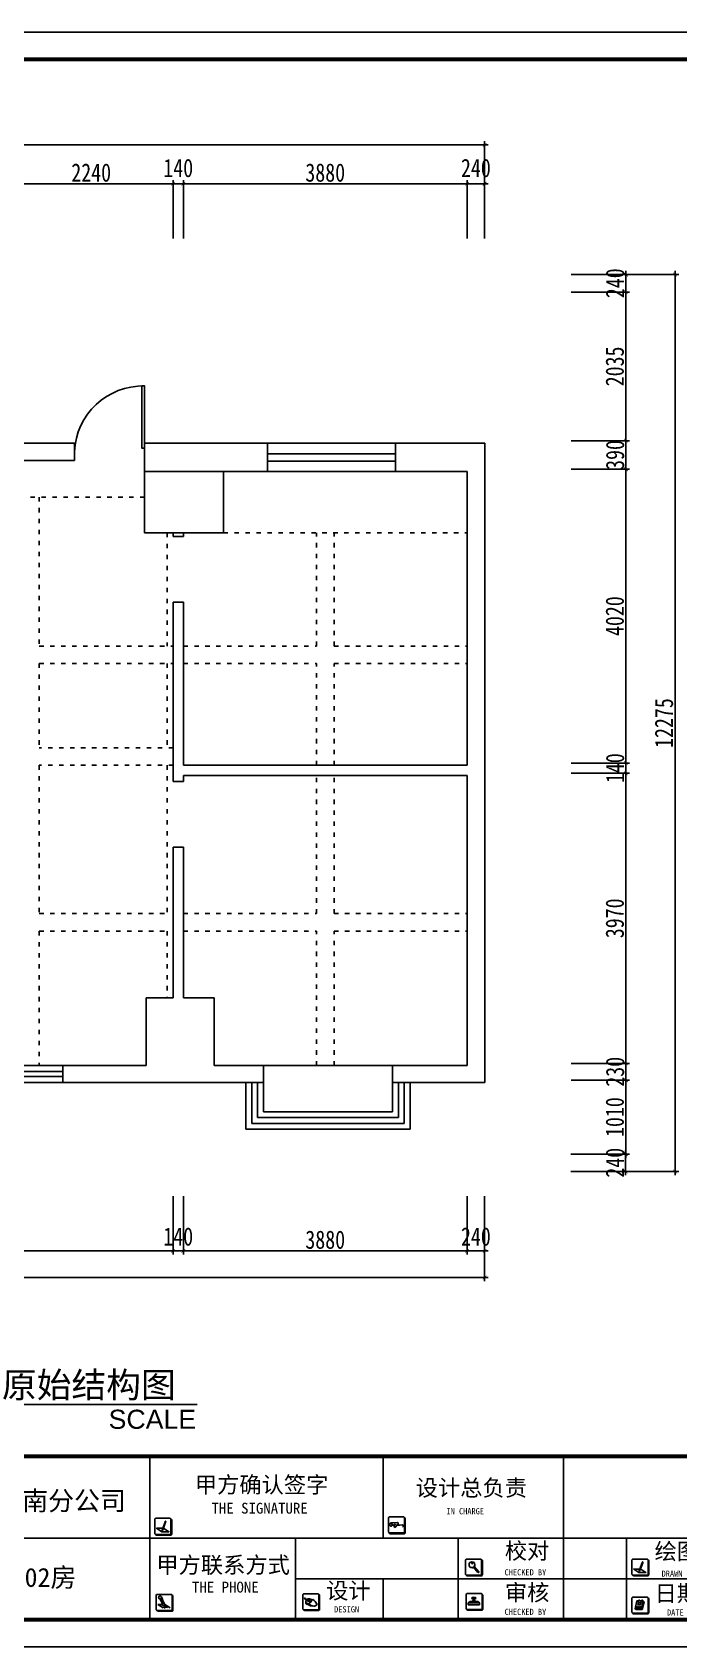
# Model space of a CAD drawing. Header units: millimetres. Extents: x 195858 to 476087, y -765534 to -702383.
# Drawn here: x 230993 to 239831, y -724474 to -702383 of the extents above; entities that cross this region are included whole.
import ezdxf
from ezdxf.enums import TextEntityAlignment as Align

# ---------------------------------------------------------------- set-up
doc = ezdxf.new("R2010")
doc.units = ezdxf.units.MM
doc.header["$PDMODE"] = 3
doc.linetypes.add('ACAD_ISO03W100', pattern=[30, 12, -18])
for name, color, linetype in [('0-01图框模板说明', 2, 'Continuous'), ('0-02图框细线', 136, 'Continuous'), ('250', 250, 'Continuous')]:
    doc.layers.add(name, color=color, linetype=linetype)
doc.styles.add('ar', font='arial.ttf')
doc.styles.add('DIM', font='simhei.ttf', dxfattribs={"width": 0.8})
doc.styles.get("Standard").update_dxf_attribs({"font": 'simhei.ttf'})
doc.styles.add('黑体', font='simhei.ttf')
doc.dimstyles.new('1-50', dxfattribs={"dimscale": 50, "dimtxt": 5, "dimasz": 1, "dimexe": 1, "dimexo": 0.1, "dimgap": 0.5, "dimtad": 1, "dimdec": 0, "dimdsep": 46, "dimtxsty": 'DIM', "dimblk": 'ARCHTICK', "dimcen": 4, "dimdle": 1, "dimclrd": 3, "dimclre": 3, "dimclrt": 7, "dimadec": 0, "dimazin": 0, "dimtfac": 1, "dimtdec": 0, "dimtmove": 2, "dimatfit": 3, "dimldrblk": 'DOT', "dimfxl": 15, "dimfxlon": 1, "dimarcsym": 0})

# ---------------------------------------------------------------- blocks, each defined once
blk = doc.blocks.new('_ArchTick')
at = {"color": 0, "linetype": 'ByBlock', "const_width": 0.15}
blk.add_lwpolyline([(-0.5, -0.5), (0.5, 0.5)], dxfattribs=at)
blk = doc.blocks.new('*D56')
at = {"layer": '250', "color": 3, "lineweight": -2}
for p, q in [((230628, -704455), (232968, -704455)), ((230678, -705205), (230678, -704405)), ((232918, -705205), (232918, -704405))]:
    blk.add_line(p, q, dxfattribs=at)
at = {"layer": 'Defpoints', "color": 0}
for p in [(232918, -704455), (230678, -707278), (232918, -710580)]:
    blk.add_point(p, dxfattribs=at)
at = {"layer": '250', "color": 3, "lineweight": -2, "xscale": 50, "yscale": 50, "zscale": 50, "rotation": 180}
blk.add_blockref('_ArchTick', (230678, -704455), dxfattribs=at)
at = {"layer": '250', "color": 3, "lineweight": -2, "xscale": 50, "yscale": 50, "zscale": 50}
blk.add_blockref('_ArchTick', (232918, -704455), dxfattribs=at)
at = {"layer": '250', "color": 7, "insert": (231798, -704304), "char_height": 250, "attachment_point": 5, "style": 'DIM'}
blk.add_mtext('2240', dxfattribs=at)
blk = doc.blocks.new('_Dot')
at = {"color": 0, "linetype": 'ByBlock', "lineweight": -2}
blk.add_line((-0.5, 0), (-1, 0), dxfattribs=at)
at = {"color": 0, "linetype": 'ByBlock', "const_width": 0.5}
blk.add_lwpolyline([(-0.25, 0, 1), (0.25, 0, 1)], format="xyb", close=True, dxfattribs=at)
blk = doc.blocks.new('*D57')
at = {"layer": '250', "color": 3, "lineweight": -2}
for p, q in [((232868, -704455), (233108, -704455)), ((232918, -705205), (232918, -704405)), ((233058, -705205), (233058, -704405))]:
    blk.add_line(p, q, dxfattribs=at)
at = {"layer": 'Defpoints', "color": 0}
for p in [(233058, -704455), (232918, -710580), (233058, -710580)]:
    blk.add_point(p, dxfattribs=at)
at = {"layer": '250', "color": 3, "lineweight": -2, "xscale": 50, "yscale": 50, "zscale": 50, "rotation": 180}
blk.add_blockref('_ArchTick', (232918, -704455), dxfattribs=at)
at = {"layer": '250', "color": 3, "lineweight": -2, "xscale": 50, "yscale": 50, "zscale": 50}
blk.add_blockref('_ArchTick', (233058, -704455), dxfattribs=at)
at = {"layer": '250', "color": 7, "insert": (232988, -704241), "char_height": 250, "attachment_point": 5, "style": 'DIM'}
blk.add_mtext('140', dxfattribs=at)
blk = doc.blocks.new('*D58')
at = {"layer": '250', "color": 3, "lineweight": -2}
for p, q in [((233008, -704455), (236988, -704455)), ((233058, -705205), (233058, -704405)), ((236938, -705205), (236938, -704405))]:
    blk.add_line(p, q, dxfattribs=at)
at = {"layer": 'Defpoints', "color": 0}
for p in [(236938, -704455), (236938, -708790), (233058, -710580)]:
    blk.add_point(p, dxfattribs=at)
at = {"layer": '250', "color": 3, "lineweight": -2, "xscale": 50, "yscale": 50, "zscale": 50, "rotation": 180}
blk.add_blockref('_ArchTick', (233058, -704455), dxfattribs=at)
at = {"layer": '250', "color": 3, "lineweight": -2, "xscale": 50, "yscale": 50, "zscale": 50}
blk.add_blockref('_ArchTick', (236938, -704455), dxfattribs=at)
at = {"layer": '250', "color": 7, "insert": (234998, -704304), "char_height": 250, "attachment_point": 5, "style": 'DIM'}
blk.add_mtext('3880', dxfattribs=at)
blk = doc.blocks.new('*D59')
at = {"layer": '250', "color": 3, "lineweight": -2}
for p, q in [((236888, -704455), (237228, -704455)), ((236938, -705205), (236938, -704405)), ((237178, -705205), (237178, -704405))]:
    blk.add_line(p, q, dxfattribs=at)
at = {"layer": 'Defpoints', "color": 0}
for p in [(237178, -704455), (237178, -708400), (236938, -708790)]:
    blk.add_point(p, dxfattribs=at)
at = {"layer": '250', "color": 3, "lineweight": -2, "xscale": 50, "yscale": 50, "zscale": 50, "rotation": 180}
blk.add_blockref('_ArchTick', (236938, -704455), dxfattribs=at)
at = {"layer": '250', "color": 3, "lineweight": -2, "xscale": 50, "yscale": 50, "zscale": 50}
blk.add_blockref('_ArchTick', (237178, -704455), dxfattribs=at)
at = {"layer": '250', "color": 7, "insert": (237058, -704241), "char_height": 250, "attachment_point": 5, "style": 'DIM'}
blk.add_mtext('240', dxfattribs=at)
blk = doc.blocks.new('*D60')
at = {"layer": '250', "color": 3, "lineweight": -2}
for p, q in [((223118, -703922), (237228, -703922)), ((223168, -704672), (223168, -703872)), ((237178, -704672), (237178, -703872))]:
    blk.add_line(p, q, dxfattribs=at)
at = {"layer": 'Defpoints', "color": 0}
for p in [(237178, -703922), (223168, -705205), (237178, -705205)]:
    blk.add_point(p, dxfattribs=at)
at = {"layer": '250', "color": 3, "lineweight": -2, "xscale": 50, "yscale": 50, "zscale": 50, "rotation": 180}
blk.add_blockref('_ArchTick', (223168, -703922), dxfattribs=at)
at = {"layer": '250', "color": 3, "lineweight": -2, "xscale": 50, "yscale": 50, "zscale": 50}
blk.add_blockref('_ArchTick', (237178, -703922), dxfattribs=at)
at = {"layer": '250', "color": 7, "insert": (230173, -703770), "char_height": 250, "attachment_point": 5, "style": 'DIM'}
blk.add_mtext('14010', dxfattribs=at)
blk = doc.blocks.new('*D61')
at = {"layer": '250', "color": 3, "lineweight": -2}
for p, q in [((238356, -717732), (239156, -717732)), ((239106, -718022), (239106, -717682)), ((238356, -717972), (239156, -717972))]:
    blk.add_line(p, q, dxfattribs=at)
at = {"layer": 'Defpoints', "color": 0}
for p in [(231857, -717732), (239106, -717732), (232097, -717972)]:
    blk.add_point(p, dxfattribs=at)
at = {"layer": '250', "color": 3, "lineweight": -2, "xscale": 50, "yscale": 50, "zscale": 50}
for p, rotation in [((239106, -717732), 90), ((239106, -717972), 270)]:
    blk.add_blockref('_ArchTick', p, dxfattribs=dict(at, rotation=rotation))
at = {"layer": '250', "color": 7, "insert": (238961, -717852), "char_height": 250, "attachment_point": 5, "rotation": 90, "style": 'DIM'}
blk.add_mtext('240', dxfattribs=at)
blk = doc.blocks.new('*D62')
at = {"layer": '250', "color": 3, "lineweight": -2}
for p, q in [((238359, -716492), (239159, -716492)), ((239109, -716772), (239109, -716442)), ((238359, -716722), (239159, -716722))]:
    blk.add_line(p, q, dxfattribs=at)
at = {"layer": 'Defpoints', "color": 0}
for p in [(236670, -716492), (239109, -716492), (236910, -716722)]:
    blk.add_point(p, dxfattribs=at)
at = {"layer": '250', "color": 3, "lineweight": -2, "xscale": 50, "yscale": 50, "zscale": 50}
for p, rotation in [((239109, -716492), 90), ((239109, -716722), 270)]:
    blk.add_blockref('_ArchTick', p, dxfattribs=dict(at, rotation=rotation))
at = {"layer": '250', "color": 7, "insert": (238962, -716607), "char_height": 250, "attachment_point": 5, "rotation": 90, "style": 'DIM'}
blk.add_mtext('230', dxfattribs=at)
blk = doc.blocks.new('*D63')
at = {"layer": '250', "color": 3, "lineweight": -2}
for p, q in [((238359, -712522), (239159, -712522)), ((239109, -716542), (239109, -712472)), ((238359, -716492), (239159, -716492))]:
    blk.add_line(p, q, dxfattribs=at)
at = {"layer": 'Defpoints', "color": 0}
for p in [(236670, -712522), (239109, -712522), (236670, -716492)]:
    blk.add_point(p, dxfattribs=at)
at = {"layer": '250', "color": 3, "lineweight": -2, "xscale": 50, "yscale": 50, "zscale": 50}
for p, rotation in [((239109, -712522), 90), ((239109, -716492), 270)]:
    blk.add_blockref('_ArchTick', p, dxfattribs=dict(at, rotation=rotation))
at = {"layer": '250', "color": 7, "insert": (238958, -714507), "char_height": 250, "attachment_point": 5, "rotation": 90, "style": 'DIM'}
blk.add_mtext('3970', dxfattribs=at)
blk = doc.blocks.new('*D64')
at = {"layer": '250', "color": 3, "lineweight": -2}
for p, q in [((238359, -712382), (239159, -712382)), ((239109, -712572), (239109, -712332)), ((238359, -712522), (239159, -712522))]:
    blk.add_line(p, q, dxfattribs=at)
at = {"layer": 'Defpoints', "color": 0}
for p in [(236670, -712382), (239109, -712382), (236670, -712522)]:
    blk.add_point(p, dxfattribs=at)
at = {"layer": '250', "color": 3, "lineweight": -2, "xscale": 50, "yscale": 50, "zscale": 50}
for p, rotation in [((239109, -712382), 90), ((239109, -712522), 270)]:
    blk.add_blockref('_ArchTick', p, dxfattribs=dict(at, rotation=rotation))
at = {"layer": '250', "color": 7, "insert": (238962, -712452), "char_height": 250, "attachment_point": 5, "rotation": 90, "style": 'DIM'}
blk.add_mtext('140', dxfattribs=at)
blk = doc.blocks.new('*D65')
at = {"layer": '250', "color": 3, "lineweight": -2}
for p, q in [((238359, -708362), (239159, -708362)), ((239109, -712432), (239109, -708312)), ((238359, -712382), (239159, -712382))]:
    blk.add_line(p, q, dxfattribs=at)
at = {"layer": 'Defpoints', "color": 0}
for p in [(236670, -708362), (239109, -708362), (236670, -712382)]:
    blk.add_point(p, dxfattribs=at)
at = {"layer": '250', "color": 3, "lineweight": -2, "xscale": 50, "yscale": 50, "zscale": 50}
for p, rotation in [((239109, -708362), 90), ((239109, -712382), 270)]:
    blk.add_blockref('_ArchTick', p, dxfattribs=dict(at, rotation=rotation))
at = {"layer": '250', "color": 7, "insert": (238958, -710372), "char_height": 250, "attachment_point": 5, "rotation": 90, "style": 'DIM'}
blk.add_mtext('4020', dxfattribs=at)
blk = doc.blocks.new('*D66')
at = {"layer": '250', "color": 3, "lineweight": -2}
for p, q in [((238359, -707972), (239159, -707972)), ((239109, -708412), (239109, -707922)), ((238359, -708362), (239159, -708362))]:
    blk.add_line(p, q, dxfattribs=at)
at = {"layer": 'Defpoints', "color": 0}
for p in [(236910, -707972), (239109, -707972), (236670, -708362)]:
    blk.add_point(p, dxfattribs=at)
at = {"layer": '250', "color": 3, "lineweight": -2, "xscale": 50, "yscale": 50, "zscale": 50}
for p, rotation in [((239109, -707972), 90), ((239109, -708362), 270)]:
    blk.add_blockref('_ArchTick', p, dxfattribs=dict(at, rotation=rotation))
at = {"layer": '250', "color": 7, "insert": (238962, -708167), "char_height": 250, "attachment_point": 5, "rotation": 90, "style": 'DIM'}
blk.add_mtext('390', dxfattribs=at)
blk = doc.blocks.new('*D67')
at = {"layer": '250', "color": 3, "lineweight": -2}
for p, q in [((238359, -705937), (239159, -705937)), ((239109, -708022), (239109, -705887)), ((238359, -707972), (239159, -707972))]:
    blk.add_line(p, q, dxfattribs=at)
at = {"layer": 'Defpoints', "color": 0}
for p in [(227910, -705937), (239109, -705937), (236910, -707972)]:
    blk.add_point(p, dxfattribs=at)
at = {"layer": '250', "color": 3, "lineweight": -2, "xscale": 50, "yscale": 50, "zscale": 50}
for p, rotation in [((239109, -705937), 90), ((239109, -707972), 270)]:
    blk.add_blockref('_ArchTick', p, dxfattribs=dict(at, rotation=rotation))
at = {"layer": '250', "color": 7, "insert": (238958, -706955), "char_height": 250, "attachment_point": 5, "rotation": 90, "style": 'DIM'}
blk.add_mtext('2035', dxfattribs=at)
blk = doc.blocks.new('*D68')
at = {"layer": '250', "color": 3, "lineweight": -2}
for p, q in [((238359, -705697), (239159, -705697)), ((239109, -705987), (239109, -705647)), ((238359, -705937), (239159, -705937))]:
    blk.add_line(p, q, dxfattribs=at)
at = {"layer": 'Defpoints', "color": 0}
for p in [(227670, -705697), (239109, -705697), (230280, -705937)]:
    blk.add_point(p, dxfattribs=at)
at = {"layer": '250', "color": 3, "lineweight": -2, "xscale": 50, "yscale": 50, "zscale": 50}
for p, rotation in [((239109, -705697), 90), ((239109, -705937), 270)]:
    blk.add_blockref('_ArchTick', p, dxfattribs=dict(at, rotation=rotation))
at = {"layer": '250', "color": 7, "insert": (238962, -705817), "char_height": 250, "attachment_point": 5, "rotation": 90, "style": 'DIM'}
blk.add_mtext('240', dxfattribs=at)
blk = doc.blocks.new('*D69')
at = {"layer": '250', "color": 3, "lineweight": -2}
for p, q in [((239031, -705697), (239831, -705697)), ((239781, -718022), (239781, -705647)), ((239031, -717972), (239831, -717972))]:
    blk.add_line(p, q, dxfattribs=at)
at = {"layer": 'Defpoints', "color": 0}
for p in [(238266, -705697), (239781, -705697), (238266, -717972)]:
    blk.add_point(p, dxfattribs=at)
at = {"layer": '250', "color": 3, "lineweight": -2, "xscale": 50, "yscale": 50, "zscale": 50}
for p, rotation in [((239781, -705697), 90), ((239781, -717972), 270)]:
    blk.add_blockref('_ArchTick', p, dxfattribs=dict(at, rotation=rotation))
at = {"layer": '250', "color": 7, "insert": (239631, -711835), "char_height": 250, "attachment_point": 5, "rotation": 90, "style": 'DIM'}
blk.add_mtext('12275', dxfattribs=at)
blk = doc.blocks.new('*D75')
at = {"layer": '250', "color": 3, "lineweight": -2}
for p, q in [((227258, -718307), (227258, -719107)), ((232918, -718307), (232918, -719107)), ((227208, -719057), (232968, -719057))]:
    blk.add_line(p, q, dxfattribs=at)
at = {"layer": 'Defpoints', "color": 0}
for p in [(232918, -714876), (227258, -715806), (232918, -719057)]:
    blk.add_point(p, dxfattribs=at)
at = {"layer": '250', "color": 3, "lineweight": -2, "xscale": 50, "yscale": 50, "zscale": 50, "rotation": 180}
blk.add_blockref('_ArchTick', (227258, -719057), dxfattribs=at)
at = {"layer": '250', "color": 3, "lineweight": -2, "xscale": 50, "yscale": 50, "zscale": 50}
blk.add_blockref('_ArchTick', (232918, -719057), dxfattribs=at)
at = {"layer": '250', "color": 7, "insert": (230088, -718906), "char_height": 250, "attachment_point": 5, "style": 'DIM'}
blk.add_mtext('5660', dxfattribs=at)
blk = doc.blocks.new('*D76')
at = {"layer": '250', "color": 3, "lineweight": -2}
for p, q in [((232918, -718307), (232918, -719107)), ((233058, -718307), (233058, -719107)), ((232868, -719057), (233108, -719057))]:
    blk.add_line(p, q, dxfattribs=at)
at = {"layer": 'Defpoints', "color": 0}
for p in [(232918, -714876), (233058, -714876), (233058, -719057)]:
    blk.add_point(p, dxfattribs=at)
at = {"layer": '250', "color": 3, "lineweight": -2, "xscale": 50, "yscale": 50, "zscale": 50, "rotation": 180}
blk.add_blockref('_ArchTick', (232918, -719057), dxfattribs=at)
at = {"layer": '250', "color": 3, "lineweight": -2, "xscale": 50, "yscale": 50, "zscale": 50}
blk.add_blockref('_ArchTick', (233058, -719057), dxfattribs=at)
at = {"layer": '250', "color": 7, "insert": (232988, -718863), "char_height": 250, "attachment_point": 5, "style": 'DIM'}
blk.add_mtext('140', dxfattribs=at)
blk = doc.blocks.new('*D77')
at = {"layer": '250', "color": 3, "lineweight": -2}
for p, q in [((233058, -718307), (233058, -719107)), ((236938, -718307), (236938, -719107)), ((233008, -719057), (236988, -719057))]:
    blk.add_line(p, q, dxfattribs=at)
at = {"layer": 'Defpoints', "color": 0}
for p in [(233058, -714876), (236938, -715806), (236938, -719057)]:
    blk.add_point(p, dxfattribs=at)
at = {"layer": '250', "color": 3, "lineweight": -2, "xscale": 50, "yscale": 50, "zscale": 50, "rotation": 180}
blk.add_blockref('_ArchTick', (233058, -719057), dxfattribs=at)
at = {"layer": '250', "color": 3, "lineweight": -2, "xscale": 50, "yscale": 50, "zscale": 50}
blk.add_blockref('_ArchTick', (236938, -719057), dxfattribs=at)
at = {"layer": '250', "color": 7, "insert": (234998, -718906), "char_height": 250, "attachment_point": 5, "style": 'DIM'}
blk.add_mtext('3880', dxfattribs=at)
blk = doc.blocks.new('*D78')
at = {"layer": '250', "color": 3, "lineweight": -2}
for p, q in [((236938, -718307), (236938, -719107)), ((237178, -718307), (237178, -719107)), ((236888, -719057), (237228, -719057))]:
    blk.add_line(p, q, dxfattribs=at)
at = {"layer": 'Defpoints', "color": 0}
for p in [(236938, -715806), (237178, -716036), (237178, -719057)]:
    blk.add_point(p, dxfattribs=at)
at = {"layer": '250', "color": 3, "lineweight": -2, "xscale": 50, "yscale": 50, "zscale": 50, "rotation": 180}
blk.add_blockref('_ArchTick', (236938, -719057), dxfattribs=at)
at = {"layer": '250', "color": 3, "lineweight": -2, "xscale": 50, "yscale": 50, "zscale": 50}
blk.add_blockref('_ArchTick', (237178, -719057), dxfattribs=at)
at = {"layer": '250', "color": 7, "insert": (237058, -718863), "char_height": 250, "attachment_point": 5, "style": 'DIM'}
blk.add_mtext('240', dxfattribs=at)
blk = doc.blocks.new('*D79')
at = {"layer": '250', "color": 3, "lineweight": -2}
for p, q in [((223168, -718672), (223168, -719472)), ((237178, -718672), (237178, -719472)), ((223118, -719422), (237228, -719422))]:
    blk.add_line(p, q, dxfattribs=at)
at = {"layer": 'Defpoints', "color": 0}
for p in [(223168, -718307), (237178, -718307), (237178, -719422)]:
    blk.add_point(p, dxfattribs=at)
at = {"layer": '250', "color": 3, "lineweight": -2, "xscale": 50, "yscale": 50, "zscale": 50, "rotation": 180}
blk.add_blockref('_ArchTick', (223168, -719422), dxfattribs=at)
at = {"layer": '250', "color": 3, "lineweight": -2, "xscale": 50, "yscale": 50, "zscale": 50}
blk.add_blockref('_ArchTick', (237178, -719422), dxfattribs=at)
at = {"layer": '250', "color": 7, "insert": (230173, -719270), "char_height": 250, "attachment_point": 5, "style": 'DIM'}
blk.add_mtext('14010', dxfattribs=at)
blk = doc.blocks.new('*D91')
at = {"layer": '250', "color": 3, "lineweight": -2}
for p, q in [((222674, -705728), (221874, -705728)), ((221924, -706018), (221924, -705678)), ((222674, -705968), (221874, -705968))]:
    blk.add_line(p, q, dxfattribs=at)
at = {"layer": 'Defpoints', "color": 0}
for p in [(221924, -705728), (229346, -705728), (231956, -705968)]:
    blk.add_point(p, dxfattribs=at)
at = {"layer": '250', "color": 3, "lineweight": -2, "xscale": 50, "yscale": 50, "zscale": 50}
for p, rotation in [((221924, -705728), 90), ((221924, -705968), 270)]:
    blk.add_blockref('_ArchTick', p, dxfattribs=dict(at, rotation=rotation))
at = {"layer": '250', "color": 7, "insert": (221710, -705848), "char_height": 250, "attachment_point": 5, "rotation": 90, "style": 'DIM'}
blk.add_mtext('240', dxfattribs=at)
blk = doc.blocks.new('A$C277C16EF')
at = {"layer": '0-01图框模板说明'}
for points in [[(-12145, 1411, -0.414214), (-12158, 1397), (-12331, 1397, -0.071272), (-12335, 1398, 0.348143), (-12322, 1388), (-12149, 1388, 0.414214), (-12135, 1401), (-12135, 1574, 0.333108), (-12145, 1587, -0.057743), (-12145, 1584)], [(-9240, 1428, -0.414214), (-9254, 1415), (-9427, 1415, -0.071272), (-9430, 1416, 0.348143), (-9417, 1405), (-9245, 1405, 0.414214), (-9231, 1419), (-9231, 1592, 0.333108), (-9241, 1605, -0.057743), (-9240, 1601)], [(-8283, 904, -0.414214), (-8296, 891), (-8469, 891, -0.071272), (-8473, 891, 0.348143), (-8460, 881), (-8287, 881, 0.414214), (-8273, 894), (-8273, 1067, 0.333108), (-8283, 1080, -0.057743), (-8283, 1077)], [(-6214, 904, -0.414214), (-6227, 891), (-6400, 891, -0.071272), (-6404, 891, 0.348143), (-6391, 881), (-6218, 881, 0.414214), (-6205, 894), (-6205, 1067, 0.333108), (-6214, 1080, -0.057743), (-6214, 1077)], [(-12128, 465, -0.414214), (-12141, 451), (-12314, 451, -0.071272), (-12318, 452, 0.348143), (-12305, 442), (-12132, 442, 0.414214), (-12119, 455), (-12119, 628, 0.333108), (-12129, 641, -0.057743), (-12128, 638)], [(-10305, 473, -0.414214), (-10318, 460), (-10491, 460, -0.071272), (-10495, 460, 0.348143), (-10482, 450), (-10309, 450, 0.414214), (-10296, 463), (-10296, 636, 0.333108), (-10305, 649, -0.057743), (-10305, 646)], [(-8276, 476, -0.414214), (-8289, 462), (-8462, 462, -0.071272), (-8466, 463, 0.348143), (-8453, 453), (-8280, 453, 0.414214), (-8267, 466), (-8267, 639, 0.333108), (-8276, 652, -0.057743), (-8276, 649)], [(-6214, 431, -0.414214), (-6227, 418), (-6400, 418, -0.071272), (-6404, 418, 0.348143), (-6391, 408), (-6218, 408, 0.414214), (-6205, 421), (-6205, 594, 0.333108), (-6214, 607, -0.057743), (-6214, 604)]]:
    blk.add_hatch(color=8, dxfattribs=at).paths.add_polyline_path(points)
at = {"layer": '0-01图框模板说明', "color": 8}
for p, q in [((-12251, 1448), (-12253, 1444)), ((-12252, 1448), (-12253, 1446)), ((-12253, 1446), (-12253, 1444)), ((-12252, 1445), (-12253, 1444)), ((-12251, 1447), (-12252, 1445)), ((-9408, 1541), (-9327, 1547)), ((-9396, 1540), (-9326, 1546)), ((-9345, 1510), (-9264, 1516)), ((-9333, 1509), (-9264, 1515)), ((-8385, 988), (-8328, 922)), ((-8374, 997), (-8317, 932)), ((-6322, 942), (-6322, 939)), ((-6321, 941), (-6322, 938)), ((-6321, 939), (-6322, 938)), ((-6322, 939), (-6322, 938)), ((-6320, 941), (-6321, 939)), ((-12241, 484), (-12306, 527)), ((-12306, 527), (-12253, 527)), ((-12224, 527), (-12219, 527)), ((-12219, 527), (-12153, 484)), ((-10471, 551), (-10471, 551)), ((-10462, 577), (-10429, 561)), ((-10456, 543), (-10415, 520)), ((-10421, 576), (-10454, 588)), ((-10449, 575), (-10449, 575)), ((-10449, 575), (-10425, 562)), ((-10420, 571), (-10445, 582)), ((-10379, 585), (-10421, 597)), ((-10411, 561), (-10404, 557)), ((-8449, 546), (-8428, 560)), ((-8426, 561), (-8406, 561)), ((-8383, 572), (-8383, 576)), ((-8376, 572), (-8376, 576)), ((-8350, 561), (-8328, 561)), ((-8308, 546), (-8326, 560)), ((-6374, 473), (-6362, 462)), ((-6294, 470), (-6371, 470)), ((-6291, 467), (-6368, 467)), ((-6288, 465), (-6365, 465)), ((-6285, 462), (-6362, 462)), ((-6272, 566), (-6294, 470)), ((-6269, 563), (-6291, 467)), ((-6266, 561), (-6288, 465)), ((-6263, 559), (-6285, 462)), ((-6275, 569), (-6263, 559))]:
    blk.add_line(p, q, dxfattribs=at)
at = {"layer": '0-01图框模板说明', "color": 2, "const_width": 49}
blk.add_lwpolyline([(-338, 19745), (-338, 338), (-28062, 338), (-28062, 19745)], close=True, dxfattribs=at)
blk.add_lwpolyline([(-338, 2367), (-28066, 2367)], dxfattribs=at)
at = {"layer": '0-01图框模板说明', "color": 8}
for points in [[(-9427, 1415), (-9254, 1415, 0.414214), (-9240, 1428), (-9240, 1601, 0.414214), (-9254, 1615), (-9427, 1615, 0.414214), (-9440, 1601), (-9440, 1428, 0.414214)], [(-12331, 1397), (-12158, 1397, 0.414214), (-12145, 1411), (-12145, 1584, 0.414214), (-12158, 1597), (-12331, 1597, 0.414214), (-12344, 1584), (-12344, 1411, 0.414214)], [(-12208, 1555), (-12215, 1557), (-12215, 1559, -0.451962), (-12211, 1560), (-12210, 1560, -0.418435), (-12208, 1556)], [(-8469, 891), (-8296, 891, 0.414214), (-8283, 904), (-8283, 1077, 0.414214), (-8296, 1090), (-8469, 1090, 0.414214), (-8482, 1077), (-8482, 904, 0.414214)], [(-6400, 891), (-6227, 891, 0.414214), (-6214, 904), (-6214, 1077, 0.414214), (-6227, 1090), (-6400, 1090, 0.414214), (-6413, 1077), (-6413, 904, 0.414214)], [(-6277, 1048), (-6285, 1051), (-6284, 1052, -0.451962), (-6280, 1054), (-6279, 1053, -0.418435), (-6277, 1049)], [(-12314, 451), (-12141, 451, 0.414214), (-12128, 465), (-12128, 638, 0.414214), (-12141, 651), (-12314, 651, 0.414214), (-12328, 638), (-12328, 465, 0.414214)], [(-10491, 460), (-10318, 460, 0.414214), (-10305, 473), (-10305, 646, 0.414214), (-10318, 659), (-10491, 659, 0.414214), (-10504, 646), (-10504, 473, 0.414214)], [(-8462, 462), (-8289, 462, 0.414214), (-8276, 476), (-8276, 649, 0.414214), (-8289, 662), (-8462, 662, 0.414214), (-8476, 649), (-8476, 476, 0.414214)], [(-6400, 418), (-6227, 418, 0.414214), (-6214, 431), (-6214, 604, 0.414214), (-6227, 617), (-6400, 617, 0.414214), (-6413, 604), (-6413, 431, 0.414214)], [(-8446, 547), (-8311, 547, -0.414214), (-8307, 543), (-8307, 526, -0.414214), (-8311, 522), (-8446, 522, -0.414214), (-8450, 526), (-8450, 543, -0.414214)]]:
    blk.add_lwpolyline(points, format="xyb", close=True, dxfattribs=at)
for points in [[(-12335, 1398, 0.348143), (-12322, 1388), (-12149, 1388, 0.414214), (-12135, 1401), (-12135, 1574, 0.333108), (-12145, 1587)], [(-9430, 1416, 0.348143), (-9417, 1405), (-9245, 1405, 0.414214), (-9231, 1419), (-9231, 1592, 0.333108), (-9241, 1605)], [(-8473, 891, 0.348143), (-8460, 881), (-8287, 881, 0.414214), (-8273, 894), (-8273, 1067, 0.333108), (-8283, 1080)], [(-6404, 891, 0.348143), (-6391, 881), (-6218, 881, 0.414214), (-6205, 894), (-6205, 1067, 0.333108), (-6214, 1080)], [(-12318, 452, 0.348143), (-12305, 442), (-12132, 442, 0.414214), (-12119, 455), (-12119, 628, 0.333108), (-12129, 641)], [(-10495, 460, 0.348143), (-10482, 450), (-10309, 450, 0.414214), (-10296, 463), (-10296, 636, 0.333108), (-10305, 649)], [(-8466, 463, 0.348143), (-8453, 453), (-8280, 453, 0.414214), (-8267, 466), (-8267, 639, 0.333108), (-8276, 652)], [(-6404, 418, 0.348143), (-6391, 408), (-6218, 408, 0.414214), (-6205, 421), (-6205, 594, 0.333108), (-6214, 607)]]:
    blk.add_lwpolyline(points, format="xyb", dxfattribs=at)
for points in [[(-12238, 1473), (-12235, 1473), (-12170, 1430), (-12257, 1430), (-12323, 1473), (-12246, 1473)], [(-6307, 966), (-6304, 966), (-6239, 923), (-6327, 923), (-6392, 966), (-6316, 966)], [(-8369, 565), (-8356, 565), (-8347, 559), (-8409, 559), (-8399, 565), (-8390, 565)], [(-6334, 569), (-6275, 569), (-6297, 473), (-6374, 473), (-6351, 569), (-6338, 569)]]:
    blk.add_lwpolyline(points, dxfattribs=at)
for points in [[(-12251, 1447), (-12252, 1448), (-12249, 1464), (-12242, 1462)], [(-12211, 1548), (-12218, 1551), (-12249, 1464), (-12242, 1462)], [(-12208, 1555), (-12216, 1558), (-12218, 1551), (-12210, 1548)], [(-6280, 1042), (-6287, 1044), (-6319, 958), (-6311, 955)], [(-6277, 1048), (-6285, 1051), (-6287, 1044), (-6280, 1042)], [(-6320, 941), (-6322, 942), (-6319, 958), (-6311, 955)], [(-8409, 559), (-8347, 559), (-8347, 551), (-8409, 551)], [(-6355, 495), (-6347, 495), (-6349, 489), (-6356, 489)], [(-6334, 545), (-6302, 545), (-6310, 520), (-6341, 520)], [(-6340, 495), (-6332, 495), (-6334, 489), (-6341, 489)], [(-6325, 495), (-6318, 495), (-6319, 489), (-6327, 489)], [(-6311, 495), (-6303, 495), (-6305, 489), (-6312, 489)]]:
    blk.add_lwpolyline(points, close=True, dxfattribs=at)
for centre, radius in [((-8402, 1020), 36), ((-12280, 614), 17.7), ((-12268, 579), 2.53), ((-12263, 570), 2.53), ((-12262, 582), 2.53), ((-12259, 560), 2.53), ((-12258, 573), 2.53), ((-12256, 586), 2.53), ((-12253, 563), 2.53), ((-12254, 548), 2.53), ((-12252, 576), 2.53), ((-12239, 527), 14.3), ((-12247, 566), 2.53), ((-12248, 551), 2.53), ((-12242, 555), 2.53), ((-6295, 558), 2.7)]:
    blk.add_circle(centre, radius, dxfattribs=at)
for centre, radius, start, end in [((-9389, 1516), 24.9, 105.757, 120.9015), ((-9388, 1491), 21.7, 39.9377, 115.0821), ((-9396, 1540), 0.332, 94.538, 105.757), ((-9381, 1528), 16.1, 194.4811, 315.0527), ((-9326, 1485), 24.9, 105.757, 138.6812), ((-9333, 1509), 0.332, 94.538, 105.757), ((-9332, 1534), 14.1, 298.7114, 70.1269), ((-9332, 1534), 13.4, 300.3285, 62.5398), ((-9326, 1545), 0.332, 62.5398, 94.538), ((-9325, 1522), 0.341, 133.8328, 294.2798), ((-9269, 1503), 14.1, 298.7114, 70.1269), ((-9264, 1515), 0.332, 62.5398, 94.538), ((-9270, 1503), 13.4, 300.3285, 62.5398), ((-9263, 1491), 0.341, 133.8328, 294.2798), ((-8401, 1017), 36, 191.5054, 300.5031), ((-8404, 1020), 18, 22.4479, 114.9174), ((-8408, 1029), 8.45, 340.0341, 111.5177), ((-8401, 1017), 36, 323.7918, 16.5929), ((-8324, 929), 7.87, 246.2917, 21.6824), ((-12394, 500), 144, 10.8653, 46.0134), ((-11892, 729), 386, 196.3548, 210.1283), ((-10446, 561), 21.3, 158.1829, 240.9002), ((-10421, 555), 46.4, 172.2315, 207.5085), ((-10376, 526), 99.8, 139.3249, 154.2833), ((-10374, 651), 146, 233.0714, 279.6677), ((-10430, 563), 35, 74.0812, 127.264), ((-10447, 579), 3.62, 54.1755, 246.924), ((-10445, 579), 46.7, 277.384, 14.5417), ((-10419, 579), 21, 239.1443, 279.6549), ((-10424, 568), 5.39, 255.5948, 46.2056), ((-10431, 557), 21, 22.1455, 62.6561), ((-10416, 563), 5.32, 279.6549, 22.1455), ((-10357, 637), 131, 243.4996, 273.0164), ((-10448, 474), 131, 28.784, 58.3007), ((-10359, 532), 27.1, 290.3762, 11.4241), ((-8426, 557), 3.88, 90, 119.8772), ((-8379, 671), 77.3, 259.2449, 280.7551), ((-8411, 572), 28.6, 7.6088, 51.9955), ((-8395, 577), 13.3, 284.907, 336.821), ((-8379, 584), 23.4, 237.0341, 302.9659), ((-8347, 572), 28.6, 128.0045, 172.3912), ((-8373, 572), 2.72, 180, 209.5766), ((-8363, 578), 14.2, 209.5766, 255.9056), ((-8328, 557), 3.88, 58.6434, 90), ((-6337, 558), 2.7, 133.5405, 58.5094), ((-6319, 562), 20.4, 120.0838, 193.4607), ((-6337, 559), 2.06, 218.3923, 328.4538), ((-6319, 562), 16.9, 118.9884, 196.0214), ((-6336, 557), 2.7, 72.6047, 87.6936), ((-6326, 570), 9.85, 350.5454, 105.731), ((-6327, 569), 7.74, 355.4404, 89.6822), ((-6277, 562), 20.4, 127.1675, 193.4607), ((-6294, 557), 2.7, 72.6047, 215.7707), ((-6295, 559), 2.06, 218.3923, 328.4538), ((-6278, 562), 16.3, 120.88, 197.6449), ((-6286, 573), 6.91, 75.6414, 126.1244), ((-6286, 571), 5.41, 333.2308, 96.566), ((-6286, 571), 8.4, 340.7006, 72.9302)]:
    blk.add_arc(centre, radius, start, end, dxfattribs=at)
for centre in [(-9409, 1520), (-9408, 1520), (-9358, 1505), (-9357, 1505)]:
    blk.add_ellipse(centre, major_axis=(0, 20.6), ratio=0.646017, dxfattribs=at)
blk.add_ellipse((-8379, 604), major_axis=(25.4, 0), ratio=0.460933, start_param=-0.967391, end_param=4.108984, dxfattribs=at)
for points in [[(-10458, 585), (-10473, 587), (-10480, 594), (-10483, 611)], [(-10456, 587), (-10473, 588), (-10478, 600), (-10482, 612)]]:
    blk.add_open_spline(points, degree=3, dxfattribs=at)
blk.add_spline([(-12239, 513), (-12210, 500), (-12209, 510), (-12222, 507), (-12230, 484), (-12195, 490), (-12189, 484)], degree=3, dxfattribs=at)
at = {"layer": '0-02图框细线'}
for p, q in [((-12405, 338), (-12405, 2367)), ((-9507, 1352), (-9507, 2367)), ((-7264, 1352), (-7264, 2367)), ((-21553, 1352), (-338, 1352)), ((-10594, 338), (-10594, 1352)), ((-8574, 338), (-8574, 1352)), ((-7264, 338), (-7264, 1352)), ((-6480, 338), (-6480, 1352)), ((-338, 845), (-10594, 845)), ((-9507, 338), (-9507, 845))]:
    blk.add_line(p, q, dxfattribs=at)
blk.add_lwpolyline([(0, 20083), (0, 0), (-28400, 0), (-28400, 20083)], close=True, dxfattribs=at)
at = {"layer": '0-02图框细线', "attachment_point": 4}
for s, insert, char_height in [('{\\fSimSun|b0|i0|c134|p2;甲方确认签字}', (-11848, 2004), 202.86), ('{\\fSimSun|b0|i0|c134|p2;设计总负责}', (-9102, 1965), 202.86), ('{\\fSimSun|b0|i0|c134|p2;THE SIGNATURE}', (-11640, 1722), 135.24), ('{\\fSimSun|b0|i0|c134|p2;IN CHARGE}', (-8719, 1685), 76.2), ('{\\fSimSun|b0|i0|c134|p2;校对}', (-7994, 1181), 202.86), ('{\\fSimSun|b0|i0|c134|p2;绘图}', (-6132, 1175), 202.86), ('{\\fSimSun|b0|i0|c134|p2;甲方联系方式}', (-12326, 1005), 202.86), ('{\\fSimSun|b0|i0|c134|p2;THE PHONE}', (-11882, 740), 135.24), ('{\\fSimSun|b0|i0|c134|p2;设计}', (-10215, 686), 202.86), ('{\\fSimSun|b0|i0|c134|p2;CHECKED BY}', (-7997, 925), 76.2), ('{\\fSimSun|b0|i0|c134|p2;审核}', (-7994, 663), 202.86), ('{\\fSimSun|b0|i0|c134|p2;DRAWN BY}', (-6045, 909), 76.2), ('{\\fSimSun|b0|i0|c134|p2;日期}', (-6132, 653), 202.86), ('{\\fSimSun|b0|i0|c134|p2;DESIGN}', (-10116, 464), 76.2), ('{\\fSimSun|b0|i0|c134|p2;CHECKED BY}', (-7997, 433), 76.2), ('{\\fSimSun|b0|i0|c134|p2;DATE}', (-5978, 426), 76.2)]:
    blk.add_mtext(s, dxfattribs=dict(at, insert=insert, char_height=char_height))
at = {"layer": '0-02图框细线', "char_height": 236.67, "attachment_point": 5, "style": '黑体'}
for s, insert in [('亿亚达装饰集团海南分公司', (-14640, 1802)), ('{\\fSimSun|b0|i0|c134|p2;盛达景都9栋1402房}', (-14690, 849))]:
    blk.add_mtext(s, dxfattribs=dict(at, insert=insert))
blk = doc.blocks.new('*D235')
at = {"layer": '250', "color": 3, "lineweight": -2}
for p, q in [((238361, -716722), (239159, -716722)), ((239109, -717782), (239109, -716672)), ((238361, -717732), (239159, -717732))]:
    blk.add_line(p, q, dxfattribs=at)
at = {"layer": 'Defpoints', "color": 0}
for p in [(238356, -716722), (239109, -716722), (238356, -717732)]:
    blk.add_point(p, dxfattribs=at)
at = {"layer": '250', "color": 3, "lineweight": -2, "xscale": 50, "yscale": 50, "zscale": 50}
for p, rotation in [((239109, -716722), 90), ((239109, -717732), 270)]:
    blk.add_blockref('_ArchTick', p, dxfattribs=dict(at, rotation=rotation))
at = {"layer": '250', "color": 7, "insert": (238958, -717227), "char_height": 250, "attachment_point": 5, "rotation": 90, "style": 'DIM'}
blk.add_mtext('1010', dxfattribs=at)

msp = doc.modelspace()

# ---------------------------------------------------------------- linework, layer by layer
msp.add_line((230240.4, -721160.4), (233248, -721160.4))
at = {"layer": '250', "color": 0}
for p, q in [((231568.3, -708003), (230678.3, -708003)), ((231568.3, -708003), (231568.3, -708243)), ((232528.3, -708003), (232528.3, -708243)), ((232528.3, -708003), (234208.3, -708003)), ((234208.3, -708393), (234208.3, -708003)), ((235958.3, -708393), (235958.3, -708003)), ((235958.3, -708003), (237178.3, -708003)), ((237178.3, -708003), (237178.3, -716753)), ((231568.3, -708243), (230678.3, -708243)), ((232528.3, -708243), (232528.3, -709233)), ((233608.3, -708393), (232528.3, -708393)), ((233608.3, -709233), (233608.3, -708393)), ((234208.3, -708393), (233608.3, -708393)), ((236938.3, -708393), (235958.3, -708393)), ((236938.3, -712413), (236938.3, -708393)), ((232528.3, -709233), (232918.3, -709233)), ((232918.3, -709233), (232918.3, -709283)), ((232918.3, -709283), (233058.3, -709283)), ((233058.3, -709283), (233058.3, -709233)), ((233058.3, -709233), (233608.3, -709233)), ((232918.3, -710183), (233058.3, -710183)), ((232918.3, -710183), (232918.3, -712633)), ((233058.3, -710183), (233058.3, -712413)), ((233058.3, -712413), (236938.3, -712413)), ((232918.3, -712633), (233058.3, -712633)), ((233058.3, -712553), (236938.3, -712553)), ((233058.3, -712633), (233058.3, -712553)), ((236938.3, -712553), (236938.3, -716523)), ((232918.3, -713533), (233058.3, -713533)), ((232918.3, -713533), (232918.3, -715593)), ((233058.3, -713533), (233058.3, -715593)), ((232918.3, -715593), (232548.3, -715593)), ((232548.3, -715593), (232548.3, -716523)), ((233058.3, -715593), (233478.3, -715593)), ((233478.3, -715593), (233478.3, -716523)), ((232548.3, -716523), (231408.3, -716523)), ((231408.3, -716753), (231408.3, -716523)), ((234153.3, -716523), (233478.3, -716523)), ((234153.3, -716753), (234153.3, -716523)), ((234153.3, -716523), (235918.3, -716523)), ((236938.3, -716523), (235918.3, -716523)), ((235918.3, -716753), (235918.3, -716523)), ((231408.3, -716753), (232128.3, -716753)), ((232368.3, -716753), (232128.3, -716753)), ((232368.3, -716753), (234153.3, -716753)), ((235918.3, -716753), (237178.3, -716753))]:
    msp.add_line(p, q, dxfattribs=at)
at = {"layer": '250', "color": 3}
for p, q in [((235958.3, -708003), (234208.3, -708003)), ((235958.3, -708149.1), (234208.3, -708149.1)), ((234208.3, -708253.7), (235958.3, -708253.7)), ((234208.3, -708393), (235958.3, -708393)), ((231408.3, -716523), (230578.3, -716523)), ((231408.3, -716603), (230578.3, -716603)), ((230578.3, -716673), (231408.3, -716673)), ((230578.3, -716753), (231408.3, -716753)), ((233913.3, -716753), (233913.3, -717393)), ((233993.3, -716753), (233993.3, -717313)), ((234073.3, -716753), (234073.3, -717233)), ((234153.3, -716753), (234153.3, -717153)), ((235918.3, -716753), (235918.3, -717153)), ((235998.3, -716753), (235998.3, -717233)), ((236078.3, -716753), (236078.3, -717313)), ((236158.3, -716753), (236158.3, -717393)), ((234073.3, -717233), (235998.3, -717233)), ((234153.3, -717153), (235918.3, -717153)), ((233913.3, -717393), (236158.3, -717393)), ((233993.3, -717313), (236078.3, -717313))]:
    msp.add_line(p, q, dxfattribs=at)
at = {"layer": '250', "color": 1, "linetype": 'ACAD_ISO03W100', "ltscale": 5}
for p, q in [((229018.3, -708742), (232528.3, -708742)), ((231088.3, -708742), (231088.3, -710781)), ((232838.3, -709233), (232838.3, -710781)), ((233608.3, -709233), (236938.3, -709233)), ((234878.3, -710781), (234878.3, -709233)), ((235118.3, -710781), (235118.3, -709233)), ((231088.3, -710781), (232918.3, -710781)), ((233058.3, -710781), (234878.3, -710781)), ((235118.3, -710781), (236938.3, -710781)), ((231088.3, -711021), (232918.3, -711021)), ((231088.3, -711021), (231088.3, -712173)), ((232838.3, -711021), (232838.3, -712173)), ((233058.3, -711021), (234878.3, -711021)), ((234878.3, -712413), (234878.3, -711021)), ((235118.3, -712413), (235118.3, -711021)), ((235118.3, -711021), (236938.3, -711021)), ((232918.3, -712173), (231088.3, -712173)), ((232918.3, -712413), (231088.3, -712413)), ((231088.3, -712413), (231088.3, -714443)), ((232838.3, -712413), (232838.3, -714443)), ((234878.3, -714443), (234878.3, -712553)), ((235118.3, -714443), (235118.3, -712553)), ((231088.3, -714443), (232838.3, -714443)), ((233058.3, -714443), (234878.3, -714443)), ((235118.3, -714443), (236938.3, -714443)), ((231088.3, -714683), (232838.3, -714683)), ((231088.3, -714683), (231088.3, -716523)), ((232838.3, -714683), (232838.3, -715593)), ((233058.3, -714683), (234878.3, -714683)), ((234878.3, -716523), (234878.3, -714683)), ((235118.3, -716523), (235118.3, -714683)), ((235118.3, -714683), (236938.3, -714683))]:
    msp.add_line(p, q, dxfattribs=at)
at = {"layer": '250', "color": 1}
msp.add_lwpolyline([(232528.3, -708072.5), (232528.3, -707222.5), (232488.3, -707222.5), (232488.3, -708072.5)], close=True, dxfattribs=at)
at = {"layer": '250', "color": 0}
msp.add_lwpolyline([(232528.3, -709233), (233608.3, -709233), (233608.3, -708393), (232528.3, -708393)], close=True, dxfattribs=at)
at = {"layer": '250', "color": 1}
msp.add_arc((232508.3, -708163.1), 940.9, 88.78196, 177.55861, dxfattribs=at)

# ---------------------------------------------------------------- block references
at = {"layer": '250', "color": 7, "xscale": 1.099999999998545, "yscale": 1.100000000005821, "zscale": 1.1}
msp.add_blockref('A$C277C16EF', (246247.1, -724474), dxfattribs=at)

# ---------------------------------------------------------------- texts
at = {"color": 2, "style": 'ar'}
msp.add_text('SCALE  ', height=261.36, dxfattribs=at).set_placement((232035.8, -721492.5))
at = {"color": 2, "style": 'ar', "flags": 8}
msp.add_attdef('原始结构图', text='原始结构图', height=348.48, dxfattribs=at).set_placement((231765.9, -720885.4), align=Align.MIDDLE)

# ---------------------------------------------------------------- dimensions: what is measured, and where the dimension line sits
at = {"layer": '250', "color": 0}
for base, p1, p2, picture, middle in [((237178.3, -703921.9), (223168.3, -705205.1), (237178.3, -705205.1), '*D60', (230173.3, -703770.4)), ((232918.3, -704455.1), (230678.3, -707278.3), (232918.3, -710580.3), '*D56', (231798.3, -704303.7)), ((233058.3, -704455.1), (232918.3, -710580.3), (233058.3, -710580.3), '*D57', (232988.3, -704241.2)), ((236938.3, -704455.1), (233058.3, -710580.3), (236938.3, -708790.3), '*D58', (234998.3, -704303.7)), ((237178.3, -704455.1), (236938.3, -708790.3), (237178.3, -708400.3), '*D59', (237058.3, -704241.2)), ((232918.3, -719057.2), (227258.3, -715805.5), (232918.3, -714875.5), '*D75', (230088.3, -718905.8)), ((236938.3, -719057.2), (233058.3, -714875.5), (236938.3, -715805.5), '*D77', (234998.3, -718905.8)), ((237178.3, -719421.6), (223168.3, -718307.2), (237178.3, -718307.2), '*D79', (230173.3, -719270.2))]:
    dim = msp.add_linear_dim(base=base, p1=p1, p2=p2, dimstyle='1-50', dxfattribs=at)
    dim.commit()
    dim.dimension.update_dxf_attribs({"geometry": picture, "text_midpoint": middle})
for base, p1, p2, angle, picture, middle in [((221924.3, -705728), (231956, -705968), (229346, -705728), 270, '*D91', (221710.4, -705848)), ((239780.5, -705697.1), (238265.9, -717972.1), (238265.9, -705697.1), 90, '*D69', (239630.5, -711834.6)), ((239109.2, -705937.1), (236910.3, -707972.1), (227910.3, -705937.1), 270, '*D67', (238957.8, -706954.6)), ((239109.2, -708362.1), (236670.3, -712382.1), (236670.3, -708362.1), 270, '*D65', (238957.8, -710372.1)), ((239109.2, -712522.1), (236670.3, -716492.1), (236670.3, -712522.1), 270, '*D63', (238957.8, -714507.1))]:
    dim = msp.add_linear_dim(base=base, p1=p1, p2=p2, angle=angle, dimstyle='1-50', dxfattribs=at)
    dim.commit()
    dim.dimension.update_dxf_attribs({"geometry": picture, "text_midpoint": middle})
for base, p1, p2, picture, middle in [((239109.2, -705697.1), (230280.3, -705937.1), (227670.3, -705697.1), '*D68', (238961.8, -705817.1)), ((239109.2, -707972.1), (236670.3, -708362.1), (236910.3, -707972.1), '*D66', (238961.8, -708167.1)), ((239109.2, -712382.1), (236670.3, -712522.1), (236670.3, -712382.1), '*D64', (238961.8, -712452.1)), ((239109.2, -716492.1), (236910.3, -716722.1), (236670.3, -716492.1), '*D62', (238961.8, -716607.1)), ((239106.2, -717732.1), (232097.4, -717972.1), (231857.4, -717732.1), '*D61', (238960.6, -717852.1))]:
    dim = msp.add_linear_dim(base=base, p1=p1, p2=p2, angle=270, dimstyle='1-50', dxfattribs=at)
    dim.commit()
    dim.dimension.update_dxf_attribs({"geometry": picture, "text_midpoint": middle, "dimtype": 160})
for base, p1, p2, picture, middle in [((233058.3, -719057.2), (232918.3, -714875.5), (233058.3, -714875.5), '*D76', (232988.3, -718862.7)), ((237178.3, -719057.2), (236938.3, -715805.5), (237178.3, -716035.5), '*D78', (237058.3, -718862.7))]:
    dim = msp.add_linear_dim(base=base, p1=p1, p2=p2, dimstyle='1-50', dxfattribs=at)
    dim.commit()
    dim.dimension.update_dxf_attribs({"geometry": picture, "text_midpoint": middle, "dimtype": 160})
at = {"layer": '250', "color": 6}
dim = msp.add_linear_dim(base=(239109.2, -716722.1), p1=(238356.2, -717732.1), p2=(238356.2, -716722.1), angle=90, dimstyle='1-50', dxfattribs=at)
dim.commit()
dim.dimension.update_dxf_attribs({"geometry": '*D235', "text_midpoint": (238957.8, -717227.1)})

doc.saveas('drawing.dxf')
